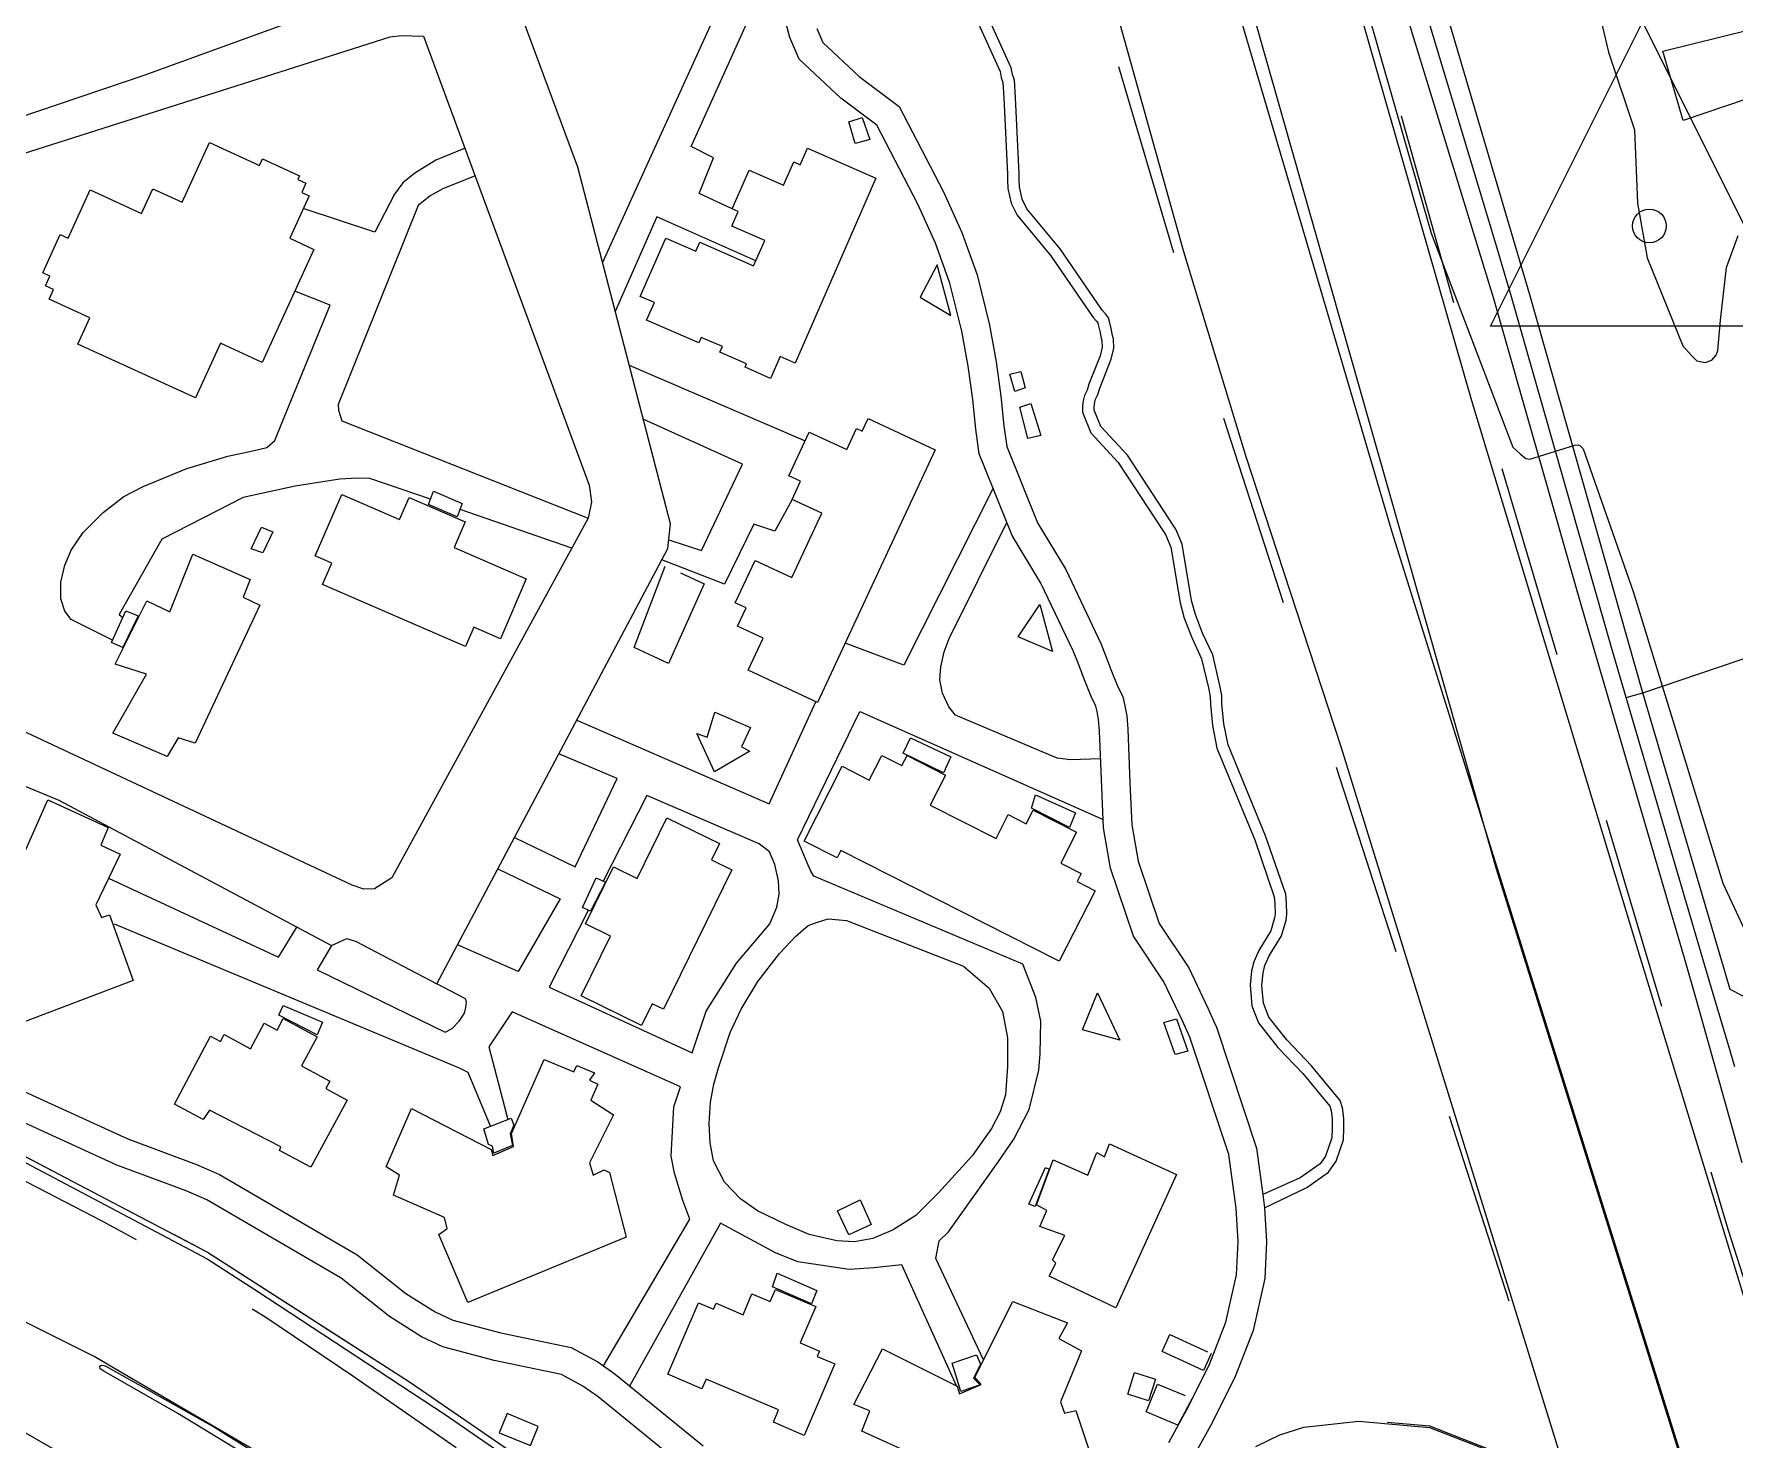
# Model space of a CAD drawing. Header units: millimetres. Extents: x 198785 to 203305, y 542885 to 545889.
# Drawn here: x 201362.6 to 201614.2, y 544954.6 to 545162.7 of the extents above; entities that cross this region are included whole.
import ezdxf

# ---------------------------------------------------------------- set-up
doc = ezdxf.new("R2010")
doc.units = ezdxf.units.MM
for name, pattern in [('FENCE_25K', [54.3, 28.7, -9.2, -16.4]), ('HIDDEN_BULD_25K', [28.8, 18.4, -10.4]), ('HIDDEN_IN_25K', [56.5, 36.5, -20])]:
    doc.linetypes.add(name, pattern=pattern)
for name, color, linetype in [('A0013111', 253, 'Continuous'), ('A0013114', 253, 'Continuous'), ('A0013117', 253, 'Continuous'), ('A0013118', 253, 'Continuous'), ('A0023211', 253, 'Continuous'), ('A0023214', 253, 'Continuous'), ('A0023217', 253, 'Continuous'), ('A0033324', 253, 'Continuous'), ('A0033327', 253, 'Continuous'), ('B0014111', 253, 'Continuous'), ('B0014113', 253, 'Continuous'), ('B0014115', 253, 'Continuous'), ('B0014116', 253, 'Continuous'), ('B0014118', 253, 'Continuous'), ('B0024120', 253, 'Continuous'), ('C0076117', 253, 'Continuous'), ('C0523121', 253, 'Continuous'), ('F0017111', 253, 'Continuous'), ('H0027311', 253, 'Continuous')]:
    doc.layers.add(name, color=color, linetype=linetype)

# ---------------------------------------------------------------- blocks, each defined once
blk = doc.blocks.new('H0027311')
at = {"layer": 'H0027311'}
for p, q in [((-23.81, -14.84), (-1.31, 30.16)), ((-1.31, 30.16), (21.19, -14.84)), ((21.19, -14.84), (-23.81, -14.84))]:
    blk.add_line(p, q, dxfattribs=at)
blk.add_circle((-0.29, 0.01), 2.5, dxfattribs=at)

msp = doc.modelspace()

# ---------------------------------------------------------------- linework, layer by layer
at = {"layer": 'A0013111'}
for points in [[(201466.55, 545481.2), (201490.18, 545404.42), (201491.07, 545401.52), (201496.21, 545383.7), (201498.98, 545374.11), (201500.12, 545370.18), (201508.75, 545340.24), (201512.01, 545328.95), (201513.21, 545324.8), (201519.77, 545302.07), (201541.06, 545227.89), (201575.39, 545108.47), (201599.99, 545027.11), (201627.58, 544936.85)], [(201588.68, 544951.78), (201556.06, 545057.21), (201541.99, 545100.31), (201532.77, 545130.47), (201515.58, 545192.09), (201496.79, 545254.25), (201476.67, 545314.73), (201475.14, 545319.31), (201472.4, 545327.56), (201468.68, 545338.01), (201467.54, 545341.22), (201453.09, 545381.82), (201450.18, 545389.98), (201445.93, 545401.93), (201427.32, 545454.42)], [(201543.44, 544953.67), (201547.01, 544955.4), (201550.57, 544956.52), (201558.68, 544957.4), (201569.17, 544956.48), (201581.48, 544951.66)]]:
    msp.add_lwpolyline(points, dxfattribs=at)
at = {"layer": 'A0013114'}
msp.add_lwpolyline([(201343.82, 545054.18), (201339.73, 545042.42), (201331.58, 545018.94), (201330.2, 545014.98), (201329.6, 545013.24), (201360.34, 544997.1), (201388.26, 544982.43), (201418.18, 544963.21), (201474.04, 544924.87), (201504.26, 544907.79), (201508.05, 544905.64), (201517.92, 544900.07)], dxfattribs=at)
at = {"layer": 'A0013117'}
for points in [[(201628.71, 545073.91), (201644.82, 545078.43), (201656.88, 545081.8), (201659.04, 545080.79), (201666.87, 545050.56), (201671.55, 545032.41), (201670.46, 545028.22), (201640.39, 545019.36), (201638.23, 545018.76), (201624.23, 545015.87), (201613.69, 545021.32), (201600.75, 545065.2), (201583.99, 545124.11), (201565.17, 545188.03), (201548.25, 545239.29), (201547.12, 545244), (201548.16, 545247.54), (201575.13, 545277.49), (201590.58, 545294.12), (201599.36, 545268.71)], [(201559.55, 545185.85), (201578.64, 545123.56), (201591.64, 545077.94), (201606.87, 545025.99), (201608.56, 545019.97), (201615.38, 544995.71)]]:
    msp.add_lwpolyline(points, dxfattribs=at)
at = {"layer": 'A0013118'}
for points in [[(201348.8, 545056.55), (201366.25, 545049.31), (201406.6, 545027.83), (201408.9, 545028.83), (201410.26, 545028.4), (201422.2, 545022.15), (201456.41, 545086.56), (201456.78, 545090.24), (201443.06, 545143), (201433.76, 545168.2), (201430.37, 545177.41), (201419.8, 545206.06), (201397.66, 545263.41), (201395.54, 545269.1), (201395.15, 545271.61), (201392.53, 545278.04), (201366.03, 545343), (201364.72, 545346.39), (201362.47, 545348.19)], [(201381.87, 545265.47), (201307.71, 545235.42), (201312.18, 545230.88), (201325.06, 545205.05), (201331.02, 545191.6), (201338.53, 545150.71), (201340.34, 545143.98), (201341.08, 545143.87), (201378.9, 545156.66), (201413.41, 545169.24), (201414.39, 545169.71), (201416.43, 545172.79), (201411.85, 545185.21), (201382.97, 545264.74), (201381.87, 545265.47)], [(201474.93, 545178.3), (201470.35, 545180.91), (201446.72, 545128.91)], [(201465.92, 545136.83), (201461.05, 545139.1), (201463.14, 545144.42), (201459.87, 545146.06), (201471.54, 545172.03), (201473.87, 545170.46)], [(201530.58, 544954.23), (201533.25, 544959.12), (201536.55, 544965.7), (201539.02, 544972.08), (201540.61, 544979.08), (201540.81, 544983.99), (201540.52, 544988.93), (201539.45, 544996.87), (201533.69, 545014.23), (201532.57, 545016.67), (201529.85, 545022.45), (201525.36, 545029.2), (201521.95, 545039.26), (201520.91, 545045.24), (201520.31, 545059.59), (201520.18, 545061.25), (201519.96, 545062.44), (201519.78, 545063.24), (201519.09, 545064.69), (201518.1, 545067.16), (201517.02, 545069.98), (201516.41, 545071.41), (201511.6, 545081.46), (201507.37, 545088.52), (201502.49, 545100.61), (201501.99, 545104.24), (201501.55, 545108.64), (201500.88, 545113.56), (201499.93, 545118.74), (201498.16, 545125.84), (201496.03, 545131.76), (201493.43, 545137.55), (201487.35, 545149.22), (201482.03, 545153.24), (201475.84, 545159.01), (201474.47, 545162.19), (201473.89, 545164.41)], [(201478.45, 545163.56), (201479.34, 545161.48), (201484.73, 545156.45), (201490.63, 545152), (201497.21, 545139.38), (201499.92, 545133.33), (201502.18, 545127.06), (201504.04, 545119.63), (201505.03, 545114.23), (201505.72, 545109.13), (201506.16, 545104.74), (201506.57, 545101.69), (201511.14, 545090.39), (201515.3, 545083.45), (201520.56, 545072.44), (201522, 545068.69), (201522.93, 545066.37), (201523.76, 545064.64), (201524.07, 545063.29), (201524.34, 545061.8), (201524.5, 545059.85), (201524.82, 545051.89), (201525.09, 545045.69), (201526.03, 545040.3), (201529.16, 545031.06), (201533.51, 545024.52), (201536.37, 545018.44), (201537.25, 545016.55), (201537.61, 545015.74), (201543.56, 544997.81), (201544.48, 544990.98), (201544.72, 544988.97), (201545.01, 544984.02), (201544.79, 544978.52), (201543.04, 544970.85), (201540.38, 544964), (201536.96, 544957.17), (201534.03, 544951.81)], [(201502.13, 545164.76), (201505.58, 545157.16), (201505.76, 545156.29), (201506, 545155.55), (201506.15, 545153.26), (201506.67, 545141.97), (201506.67, 545141.11), (201506.73, 545139.86), (201507.22, 545137.69), (201508.13, 545135.92), (201513.11, 545129.9), (201519.35, 545120.77), (201519.87, 545120.23), (201520.04, 545119.97), (201520.12, 545119.72), (201520.35, 545118.75), (201520.56, 545117.69), (201520.65, 545117.35), (201520.69, 545116.38), (201520.4, 545115.09), (201518.73, 545110.88), (201518.47, 545110.02), (201518.09, 545109.24), (201517.86, 545108.25), (201517.79, 545107.49), (201517.77, 545106.74), (201519.01, 545103.71), (201523.08, 545099.31), (201529.8, 545089.07), (201530.1, 545088.64), (201530.85, 545086.77), (201532.25, 545078.54), (201532.86, 545076.28), (201533.96, 545073.39), (201535.43, 545070.25), (201536.46, 545065.96), (201536.69, 545064.65), (201536.72, 545063.53), (201536.83, 545062.49), (201537.02, 545060.36), (201537.69, 545057.01), (201543.28, 545043.44), (201546.18, 545035.03), (201546.27, 545034), (201546.31, 545032.52), (201546.23, 545031.89), (201545.66, 545029.97), (201543.91, 545027.08), (201543.16, 545025.42), (201542.82, 545024.08), (201542.62, 545021.97), (201542.87, 545018.9), (201543.86, 545016.37), (201546.72, 545012.73), (201550.39, 545008.87), (201554.39, 545004.01), (201554.6, 545003.41), (201554.74, 545002.14), (201554.76, 545000.78), (201554.71, 544999.37), (201553.78, 544996.65), (201552.99, 544995.49), (201550, 544993.41)], [(201544.72, 544988.97), (201550.98, 544992), (201554.23, 544994.25), (201555.33, 544995.88), (201556.42, 544999.05), (201556.48, 545000.76), (201556.46, 545002.24), (201556.3, 545003.79), (201555.91, 545004.87), (201551.68, 545010.01), (201548.03, 545013.86), (201545.37, 545017.23), (201544.57, 545019.3), (201544.35, 545021.96), (201544.53, 545023.79), (201544.79, 545024.85), (201545.44, 545026.28), (201547.24, 545029.26), (201547.93, 545031.54), (201548.03, 545032.45), (201547.99, 545034.08), (201547.88, 545035.4), (201544.89, 545044.05), (201539.35, 545057.51), (201538.72, 545060.6), (201538.44, 545063.64), (201538.41, 545064.82), (201538.14, 545066.31), (201537.06, 545070.82), (201535.55, 545074.06), (201534.5, 545076.81), (201533.94, 545078.9), (201532.52, 545087.24), (201531.62, 545089.46), (201531.22, 545090.04), (201524.44, 545100.37), (201520.48, 545104.65), (201519.5, 545107.05), (201519.51, 545107.39), (201519.57, 545107.97), (201519.73, 545108.67), (201520.08, 545109.39), (201520.36, 545110.32), (201522.05, 545114.58), (201522.42, 545116.21), (201522.37, 545117.61), (201522.24, 545118.08), (201522.03, 545119.12), (201521.78, 545120.16), (201521.62, 545120.71), (201521.21, 545121.32), (201520.69, 545121.86), (201514.48, 545130.94), (201509.57, 545136.87), (201508.85, 545138.28), (201508.44, 545140.09), (201508.39, 545141.15), (201508.39, 545142.01), (201507.87, 545153.35), (201507.71, 545155.89), (201507.42, 545156.74), (201507.23, 545157.7), (201503.76, 545165.33)], [(201341.27, 545138.78), (201415.31, 545162.32), (201416.95, 545162.53), (201420.25, 545162.42), (201444.77, 545095.96), (201445.09, 545093.5), (201444.6, 545091.05), (201415.54, 545037.81), (201413, 545036.22), (201411.41, 545036.14), (201409.65, 545036.75), (201354.41, 545062.59)], [(201426.38, 545145.82), (201422.08, 545144.06), (201418.94, 545142.13), (201417.19, 545140.7), (201415.96, 545139.02), (201413.04, 545133.41), (201402.44, 545136.88)], [(201427.88, 545141.74), (201423.08, 545139.8), (201421.22, 545138.79), (201419.43, 545137.33), (201407.59, 545107.91), (201407.63, 545107.05), (201408.13, 545105.48), (201444.6, 545091.05)], [(201469.41, 545129.15), (201454.78, 545135.65), (201448.6, 545121.67)], [(201374.21, 545073.01), (201368.1, 545076.07), (201367.15, 545077.3), (201366.53, 545079.15), (201366.54, 545081.61), (201367.12, 545084.12), (201368.08, 545086.34), (201369.85, 545088.93), (201372.82, 545091.89), (201375.88, 545094.29), (201378.75, 545095.76), (201385.2, 545098.41), (201391.28, 545100.22), (201394.95, 545101.03), (201397.06, 545101.54), (201398.21, 545102.54), (201399.35, 545105.36), (201406.4, 545122.57), (201401.19, 545124.66)], [(201450.67, 545113.71), (201476.72, 545102.52)], [(201456.54, 545087.85), (201461.4, 545086.27), (201467.48, 545099.04), (201452.75, 545105.71)], [(201421.27, 545093.87), (201412.28, 545096.96), (201410.4, 545096.99), (201407.87, 545096.82), (201401.26, 545095.82), (201393.53, 545094.12), (201381.52, 545087.94), (201375.2, 545076.83), (201375.73, 545076.37)], [(201504.55, 545095.51), (201491.36, 545069.31), (201482.82, 545072.51)], [(201474.82, 545093.85), (201472.26, 545089.12), (201469.12, 545090.17), (201464.77, 545081.32), (201455.53, 545084.9)], [(201442.2, 545086.65), (201425.64, 545092.36)], [(201520.48, 545055.44), (201516, 545055.31), (201514.05, 545055.56), (201499, 545061.92), (201497.99, 545063.12), (201497.07, 545065.16), (201496.69, 545067.14), (201496.84, 545069.07), (201497.29, 545071.26), (201498.03, 545073.24), (201506.59, 545090.45)], [(201442.93, 545061.18), (201471.39, 545048.79), (201478.33, 545063.88)], [(201503.15, 544966.47), (201496.1, 544981.47), (201496.55, 544984.08), (201497.93, 544985.45), (201505.26, 544995.67), (201507.62, 544999.14), (201509.89, 545003.53), (201511.31, 545009.34), (201511.52, 545011.78), (201511.6, 545016.62), (201510.9, 545020.14), (201508.96, 545025.06), (201478.02, 545038.06), (201477.55, 545038.84), (201477.19, 545039.71), (201475.59, 545043.45), (201484.84, 545062.45), (201520.86, 545046.45)], [(201433.7, 545043.79), (201442.71, 545039.44), (201448.91, 545052.55), (201440.28, 545056.19)], [(201444.63, 545033.01), (201438.83, 545021.66), (201460.01, 545011.95), (201462.09, 545018.09), (201466.58, 545025.21), (201471.48, 545031.03), (201472.55, 545033.49), (201472.89, 545035.42), (201472.8, 545037.39), (201472.25, 545039.82), (201471.43, 545041.69), (201469.9, 545042.84), (201453.3, 545050), (201446.85, 545037.36)], [(201373.61, 545037.77), (201398.75, 545026.1), (201401.5, 545030.55)], [(201431.24, 545039.16), (201440.47, 545034.74), (201434.26, 545023.96), (201425.27, 545027.92)], [(201430.13, 545001.06), (201426.83, 545009.04), (201425.55, 545009.66), (201374.5, 545030.95)], [(201484.02, 544983.94), (201481.42, 544984.12), (201477.35, 544985.03), (201473.87, 544986.54), (201469.68, 544988.55), (201467.15, 544990.34), (201464.81, 544992.77), (201463.14, 544995.94), (201462.65, 544998.59), (201462.54, 545001.46), (201462.73, 545004.62), (201463.2, 545007.31), (201463.9, 545009.71), (201465.64, 545014.96), (201467.25, 545018.38), (201469.72, 545022.48), (201472.92, 545026.65), (201475.33, 545029.21), (201477.16, 545030.79), (201478.57, 545031.29), (201480.13, 545031.78), (201482.83, 545031.53), (201500.16, 545024.76), (201503.95, 545021.49), (201505.95, 545018.03), (201506.68, 545014.17), (201506.71, 545009.88), (201506.41, 545005.7), (201505.6, 545003.17), (201504.34, 545000.71), (201501.46, 544996.68), (201496.45, 544991.22), (201493.12, 544987.85), (201489.75, 544985.74), (201486.73, 544984.44), (201484.02, 544983.94)], [(201406.6, 545027.83), (201404.51, 545024.21), (201423.44, 545015.01), (201424.5, 545015.51), (201425.53, 545016.6), (201426.3, 545017.82), (201426.51, 545018.65), (201426.59, 545019.44), (201426.47, 545019.92), (201422.2, 545022.15)], [(201446.88, 544965.58), (201459.68, 544987.33), (201458.63, 544990.07), (201457.4, 544994.11), (201456.89, 544996.62), (201457.3, 545003.93), (201458.3, 545006.88), (201433.35, 545018.02), (201429.89, 545012.8), (201432.71, 545002.08)], [(201339.45, 545016.08), (201376.44, 544999.19), (201386.65, 544995.4), (201390.05, 544993.93), (201410.43, 544982.05), (201417.62, 544976.31), (201421.98, 544973.6), (201424.58, 544972.35), (201431.66, 544970.47), (201442.09, 544968.3), (201446.04, 544966.17), (201448.63, 544964.34), (201461.64, 544953.78)], [(201459.18, 544950.37), (201446.09, 544961), (201443.83, 544962.6), (201440.64, 544964.31), (201430.69, 544966.39), (201423.12, 544968.4), (201419.96, 544969.91), (201415.19, 544972.88), (201408.05, 544978.58), (201388.15, 544990.18), (201385.09, 544991.51), (201374.84, 544995.31), (201337.86, 545012.2)], [(201550, 544993.41), (201544.48, 544990.98)], [(201499.12, 544962.63), (201491.04, 544980.53), (201486.92, 544980.08), (201483.26, 544979.87), (201475.63, 544980.99), (201472.33, 544982.32), (201464.21, 544986.71), (201450.75, 544962.61)]]:
    msp.add_lwpolyline(points, dxfattribs=at)
at = {"layer": 'A0023211'}
msp.add_lwpolyline([(201481.48, 545373.08), (201483.3, 545366.67), (201485.27, 545359.77), (201485.83, 545357.81), (201486.33, 545356.07), (201492.46, 545334.56), (201495.3, 545324.58), (201495.88, 545322.52), (201496.47, 545320.46), (201528.46, 545208.21), (201550.34, 545133.94), (201563.57, 545089.06), (201612, 544934.46), (201616.59, 544919.79)], dxfattribs=at)
at = {"layer": 'A0023214'}
msp.add_lwpolyline([(201531.28, 544862.5), (201522.54, 544867.62), (201501.19, 544881.58), (201494.72, 544885.81), (201482.88, 544893.86), (201461.21, 544908.6), (201415.42, 544940.81), (201414.61, 544941.38), (201394.45, 544953.54), (201375.33, 544964.72), (201371.49, 544966.96), (201361.53, 544971.95), (201349.2, 544978.13), (201322.91, 544991.3), (201313.74, 544995.9)], dxfattribs=at)
at = {"layer": 'A0023217'}
for points in [[(201614.35, 545009.84), (201613.4, 545013.06), (201611.17, 545020.65), (201609.64, 545025.84), (201598.27, 545064.5), (201596.19, 545071.57), (201581.32, 545123.83), (201578.96, 545131.68), (201562.36, 545186.94), (201546.32, 545235.6), (201544.69, 545242.07), (201544.41, 545243.16), (201542.66, 545250.11)], [(201598.27, 545064.5), (201600.75, 545065.21), (201620.65, 545071.99), (201623.46, 545073.85), (201625.53, 545074.73)]]:
    msp.add_lwpolyline(points, dxfattribs=at)
at = {"layer": 'A0033324', "linetype": 'HIDDEN_IN_25K', "flags": 128}
for points in [[(201143.59, 545028.74), (201151.85, 545027.89), (201155.17, 545027.48), (201170.59, 545024.35), (201179.47, 545022.67), (201187.88, 545020.85), (201200.55, 545017.77), (201218.05, 545013.52), (201235.64, 545008.9), (201243.34, 545006.71), (201252.39, 545004.14), (201262.27, 545000.64), (201270.23, 544997.79), (201282.19, 544992.65), (201297.78, 544986.3), (201309.36, 544981.36), (201322.24, 544975.29), (201334.28, 544969.78), (201339.41, 544967.1), (201356.91, 544958.2), (201368.37, 544951.62), (201378.96, 544945.45), (201390.3, 544939.1), (201401.05, 544931.12), (201416.89, 544920.19), (201427.81, 544912.12), (201435.69, 544905.72), (201445.98, 544898.53), (201458.21, 544889.93), (201485.66, 544870.17), (201489.51, 544867.51), (201489.88, 544866.93), (201490.09, 544866.38), (201490.48, 544863.48), (201490.3, 544861.45), (201489.78, 544860.05), (201488, 544857.86), (201473.24, 544840.18), (201472.16, 544839.48), (201471.64, 544839.28), (201470.76, 544839.07), (201469.04, 544838.94), (201485.79, 544858.18), (201485.47, 544864.22), (201448.38, 544892.33), (201411.05, 544919.56), (201391.88, 544932.24), (201362.84, 544947.61), (201339.46, 544961.56), (201326.66, 544967.71), (201317, 544971.9), (201294.58, 544981.63), (201287.04, 544984.9), (201252.67, 544997.81), (201231.03, 545004.62), (201218.88, 545008.06), (201212.42, 545009.77), (201174.79, 545018.84), (201138.94, 545024.44), (201115.89, 545026.87), (201099.83, 545027.92), (201050.55, 545028.2), (201042.01, 545028.14), (201026.18, 545026.76), (200991.99, 545023.29), (200967.41, 545019.95), (200964.09, 545019.17), (200957.01, 545015.15), (200951.31, 545007.62), (200946.59, 544997.58), (200972, 544941.37), (200988.81, 544902.12), (200990.41, 544898.39), (201000.79, 544874.16), (201005.1, 544864.8), (201003.12, 544864.03), (201000.97, 544864.29), (201000.06, 544864.95), (200999.71, 544865.29), (200999.27, 544865.87), (200994, 544877.23), (200971.97, 544929.57), (200944.55, 544994.72), (200943.57, 544996.89), (200943.81, 544998.59), (200944.59, 545000.18), (200949.25, 545009.17), (200956.51, 545019.32), (200964.34, 545023.14), (200968.75, 545024.87), (200974.92, 545025.85), (200985.17, 545027.43), (200997.13, 545029.53), (201011.84, 545030.89), (201025.75, 545031.87), (201039.34, 545032.57), (201051.29, 545032.71), (201063.42, 545033.04), (201075.59, 545032.94), (201084.17, 545032.85), (201090.42, 545032.8), (201101.21, 545032.15), (201119, 545030.98), (201124.21, 545030.56), (201143.59, 545028.74)], [(201520.93, 544894.57), (201520.61, 544894.38), (201519.88, 544894.5), (201516.21, 544895.95), (201515.02, 544896.53), (201506.19, 544900.87), (201500.02, 544904.18), (201492.57, 544908.27), (201483.81, 544913.38), (201472.29, 544920.54), (201456.24, 544931.5), (201431.46, 544949.03), (201409.76, 544964.05), (201396.73, 544972.84), (201388.29, 544978.16), (201381.65, 544982.13), (201372.67, 544987.03), (201358.96, 544994.1), (201339.35, 545004.55), (201334.11, 545007.81), (201333.08, 545009.13), (201332.37, 545010.09), (201331.59, 545012.19), (201388.26, 544982.43), (201402.44, 544973.32), (201406.2, 544970.9), (201418.18, 544963.21), (201474.04, 544924.87), (201504.26, 544907.79), (201508.05, 544905.64), (201517.92, 544900.07), (201520.44, 544897.33), (201521.09, 544895.27), (201520.93, 544894.57)]]:
    msp.add_lwpolyline(points, dxfattribs=at)
at = {"layer": 'A0033327'}
msp.add_lwpolyline([(201331.96, 545011.2), (201388.19, 544981.45), (201395.28, 544976.89), (201397.16, 544975.68), (201423.46, 544958.41), (201474.17, 544923.42), (201501.42, 544907.79), (201503.31, 544906.72), (201520.46, 544897.25)], dxfattribs=at)
at = {"layer": 'B0014111'}
msp.add_lwpolyline([(201468.63, 545060.1), (201467.32, 545057.22), (201468.54, 545056.6), (201463.29, 545053.52), (201460.69, 545059.18), (201462.21, 545058.66), (201463.35, 545062.36), (201468.63, 545060.1)], dxfattribs=at)
at = {"layer": 'B0014113'}
msp.add_lwpolyline([(201619.1, 545154.11), (201606.72, 545149.94), (201603.7, 545160.19), (201616.47, 545163.35), (201619.1, 545154.11)], dxfattribs=at)
at = {"layer": 'B0014115'}
for points in [[(201388.54, 545146.65), (201395.94, 545143.26), (201396.38, 545144.24), (201401.86, 545141.72), (201401.62, 545141.19), (201402.82, 545140.64), (201402.2, 545139.29), (201403.31, 545138.78), (201400.43, 545132.49), (201404.02, 545130.84), (201396.36, 545114.12), (201390.19, 545116.95), (201386.48, 545108.86), (201369.06, 545116.84), (201370.84, 545120.73), (201364.8, 545123.5), (201365.44, 545124.9), (201364.26, 545125.44), (201364.93, 545126.9), (201363.86, 545127.39), (201366.46, 545133.05), (201367.62, 545132.51), (201370.89, 545139.65), (201378.47, 545136.17), (201380.15, 545139.82), (201384.5, 545137.83), (201388.54, 545146.65)], [(201477.08, 545145.82), (201487.2, 545141.4), (201475.24, 545114.03), (201473.03, 545114.99), (201471.62, 545111.76), (201467.83, 545113.42), (201468.04, 545113.9), (201464.12, 545115.62), (201464.49, 545116.46), (201461.35, 545117.83), (201460.99, 545117), (201453.27, 545120.37), (201454.41, 545122.99), (201452.32, 545123.9), (201456.09, 545132.53), (201460.55, 545130.59), (201461.13, 545131.92), (201469.11, 545128.44), (201470.74, 545132.18), (201465.87, 545134.3), (201466.8, 545136.44), (201465.92, 545136.83), (201468.45, 545142.6), (201473.54, 545140.37), (201475.05, 545143.81), (201476.01, 545143.39), (201477.08, 545145.82)], [(201486.04, 545105.8), (201495.99, 545101.17), (201478.57, 545063.77), (201468.29, 545068.56), (201470.5, 545073.3), (201466.74, 545075.06), (201468.01, 545077.78), (201466.39, 545078.53), (201469.31, 545084.81), (201474.75, 545082.27), (201479.2, 545091.81), (201474.82, 545093.85), (201476.06, 545096.52), (201474.3, 545097.34), (201477.32, 545103.82), (201482.88, 545101.23), (201484.33, 545104.34), (201485.18, 545103.94), (201486.04, 545105.8)], [(201408.15, 545094.56), (201416.68, 545090.86), (201418.11, 545094.15), (201426.42, 545090.54), (201424.76, 545086.72), (201435.44, 545082.08), (201431.61, 545073.23), (201427.67, 545074.94), (201426.43, 545072.08), (201405.28, 545081.25), (201406.65, 545084.41), (201404.2, 545085.47), (201408.15, 545094.56)], [(201395.99, 545078.19), (201386.45, 545057.74), (201383.9, 545058.57), (201382.29, 545055.78), (201374.24, 545059.23), (201379.21, 545067.97), (201374.59, 545069.44), (201379.27, 545078.85), (201382.7, 545077.19), (201386.11, 545085.73), (201394.56, 545081.97), (201393.56, 545079.38), (201395.99, 545078.19)], [(201488.06, 545055.96), (201491.06, 545054.44), (201491.82, 545055.93), (201497.52, 545053.05), (201495.25, 545048.58), (201505.01, 545043.64), (201506.8, 545047.18), (201509.47, 545045.83), (201510.5, 545047.85), (201516.91, 545044.6), (201514.57, 545039.98), (201517.6, 545038.45), (201517, 545037.27), (201519.64, 545035.93), (201514.35, 545025.49), (201482.02, 545041.87), (201481.47, 545040.79), (201476.59, 545043.26), (201482.2, 545054.34), (201486.21, 545052.31), (201488.06, 545055.96)], [(201360.31, 545039.67), (201364.64, 545049.37), (201373.55, 545045.27), (201372.49, 545042.67), (201375.31, 545041.33)], [(201465.89, 545039.01), (201455.76, 545018.38), (201454.09, 545019.2), (201452.52, 545015.99), (201443.59, 545020.37), (201447.92, 545029.19), (201444.2, 545031.01), (201448.36, 545039.47), (201451.88, 545037.74), (201456.28, 545046.7), (201464.03, 545042.89), (201462.86, 545040.5), (201465.89, 545039.01)], [(201375.31, 545041.33), (201371.73, 545033.84), (201372.55, 545031.94), (201373.77, 545032.33), (201377.27, 545022.62), (201352.55, 545013.25)], [(201399.47, 545017), (201404.48, 545014.29), (201402.18, 545010.02), (201406.39, 545007.74), (201405.8, 545006.64), (201408.93, 545004.94), (201403.55, 544994.99), (201398.94, 544997.48), (201399.12, 544998.01), (201388.53, 545003.44), (201387.63, 545002.05), (201383.36, 545004.32), (201388.71, 545014.39), (201390.19, 545013.61), (201390.74, 545014.63), (201394.63, 545012.53), (201396.67, 545016.31), (201398.55, 545015.3), (201399.47, 545017)], [(201438.1, 545010.92), (201442.48, 545009.11), (201442.95, 545010.07), (201445.55, 545008.98), (201444.81, 545007.86), (201446.04, 545007.27), (201444.99, 545004.92), (201448.34, 545002.76), (201444.83, 544995.65), (201445.36, 544993.84), (201446.99, 544994.59), (201447.75, 544994.22), (201450.22, 544984.65), (201426.8, 544974.96), (201422.51, 544985.02), (201423.74, 544985.94), (201423.33, 544987.55), (201415.78, 544990.88), (201416.68, 544993.8), (201414.72, 544995.03), (201418.45, 545003.68), (201430.27, 544997.6), (201430.52, 544996.74), (201433.58, 544998.06), (201433.27, 544999.98), (201438.1, 545010.92)], [(201521.78, 544998.47), (201531.72, 544993.92), (201522.7, 544974.18), (201512.84, 544978.89), (201513.82, 544980.79), (201513.35, 544981.3), (201515.19, 544984.9), (201511.47, 544986.22), (201512.51, 544988.57), (201510.96, 544989.41), (201513.47, 544996.07), (201518.58, 544993.82), (201519.9, 544997.17), (201521.05, 544996.55), (201521.78, 544998.47)], [(201472.34, 544976.92), (201478.29, 544974.39), (201476, 544968.99), (201478.84, 544967.78), (201478.5, 544966.98), (201481.11, 544965.88), (201476.6, 544955.29), (201472.03, 544957.24), (201472.81, 544959.08), (201462.08, 544963.64), (201461.46, 544962.2), (201456.42, 544964.35), (201460.92, 544974.94), (201463.16, 544973.99), (201463.54, 544974.87), (201467.54, 544973.16), (201468.86, 544976.26), (201471.57, 544975.1), (201472.34, 544976.92)], [(201517.63, 544967.81), (201514.51, 544960.27), (201515.14, 544958.6), (201516.81, 544959.01), (201520.16, 544948.9), (201495.45, 544939.6), (201491.92, 544949.4), (201493.99, 544950.62), (201493.19, 544952.27), (201485.1, 544955.91), (201486.29, 544958.95), (201483.92, 544959.89), (201488.17, 544968.12), (201499.23, 544962.58), (201499.58, 544961.46), (201502.77, 544962.83), (201501.87, 544963.91), (201507.49, 544975.12), (201515.55, 544971.97), (201514.28, 544969.63), (201517.63, 544967.81)]]:
    msp.add_lwpolyline(points, dxfattribs=at)
at = {"layer": 'B0014116', "linetype": 'HIDDEN_BULD_25K', "flags": 128}
for points in [[(201425.98, 545093.24), (201425.22, 545091.24), (201420.97, 545093.08), (201421.73, 545095.08), (201425.98, 545093.24)], [(201377.98, 545076.62), (201375.73, 545071.92), (201374.06, 545072.68), (201376.17, 545077.34), (201377.98, 545076.62)], [(201498.32, 545055.74), (201497.22, 545053.39), (201491.26, 545056.26), (201492.32, 545058.57), (201498.32, 545055.74)], [(201516.76, 545047.43), (201515.86, 545045.3), (201510.22, 545048.14), (201510.82, 545050.1), (201516.76, 545047.43)], [(201447.18, 545037.21), (201444.97, 545032.91), (201443.75, 545033.42), (201445.8, 545037.84), (201447.18, 545037.21)], [(201405.28, 545016.47), (201404.47, 545014.57), (201398.83, 545017.5), (201399.48, 545018.95), (201405.28, 545016.47)], [(201433.41, 544998.19), (201430.65, 544997.09), (201430.46, 544998.11), (201429.88, 544998.37), (201429.17, 545000.68), (201433.22, 545002.28), (201433.63, 545001.24), (201433.06, 544999.95), (201433.41, 544998.19)], [(201512.85, 544994.72), (201510.76, 544989.16), (201509.83, 544989.53), (201512.31, 544994.97), (201512.85, 544994.72)], [(201486.5, 544986.54), (201483.21, 544984.97), (201481.5, 544988.53), (201484.88, 544990.16), (201486.5, 544986.54)], [(201478.44, 544976.77), (201477.69, 544974.79), (201471.9, 544977.29), (201472.61, 544979.3), (201478.44, 544976.77)], [(201536.85, 544967.42), (201535.7, 544964.91), (201529.57, 544967.73), (201530.72, 544970.24), (201536.85, 544967.42)], [(201502.63, 544962.8), (201499.76, 544961.78), (201498.51, 544965.99), (201502.1, 544967.22), (201502.71, 544965.86), (201501.67, 544963.77), (201502.63, 544962.8)], [(201528.61, 544963.63), (201527.58, 544960.41), (201524.48, 544961.4), (201525.51, 544964.62), (201528.61, 544963.63)], [(201534.03, 544960.78), (201531.92, 544956.84), (201527.22, 544958.79), (201528.91, 544962.9), (201534.03, 544960.78)]]:
    msp.add_lwpolyline(points, dxfattribs=at)
at = {"layer": 'B0014118', "linetype": 'HIDDEN_BULD_25K', "flags": 128}
msp.add_lwpolyline([(201397.93, 545089.05), (201396.47, 545085.93), (201394.71, 545086.55), (201396.24, 545089.71), (201397.93, 545089.05)], dxfattribs=at)
at = {"layer": 'B0024120', "linetype": 'FENCE_25K', "flags": 128}
for points in [[(201708.9, 544893.32), (201705.94, 544909.56), (201700.91, 544928.26), (201697.53, 544934.89), (201690.16, 544942.53), (201683.1, 544947.24), (201677.53, 544949.4), (201670.97, 544950.33), (201663.66, 544950.13), (201656.92, 544948.3), (201650.79, 544945.78), (201644.62, 544941.02), (201640.11, 544936.52), (201636.04, 544930), (201631.99, 544928.19), (201613.4, 544985.62), (201575.42, 545113.46), (201540.42, 545237.99), (201536.77, 545247.16), (201514.25, 545325.06)], [(201475.03, 545313.51), (201486.78, 545280.33), (201537.41, 545109.74), (201588.48, 544951.81), (201588.22, 544949.78), (201588.19, 544949.17), (201587.93, 544948.97), (201587.4, 544948.9), (201586.61, 544949.21), (201581.56, 544951.84), (201569.22, 544956.68), (201558.67, 544957.6), (201550.53, 544956.72), (201546.94, 544955.59), (201543.34, 544953.84), (201538.35, 544950.16), (201530.98, 544942.7), (201527.81, 544939.37), (201526.44, 544940.03), (201520.29, 544928.16), (201518.96, 544923.64), (201517.28, 544916.84), (201517.11, 544913.32), (201517.07, 544909.58), (201518.56, 544901.97), (201518.81, 544900.33)]]:
    msp.add_lwpolyline(points, dxfattribs=at)
at = {"layer": 'C0076117'}
for points in [[(201484.14, 545146.54), (201483.18, 545149.73), (201485.16, 545150.37), (201486.29, 545147.11), (201484.14, 545146.54)], [(201496.28, 545128.57), (201493.76, 545123.78), (201498.3, 545121.08), (201496.28, 545128.57)], [(201507.78, 545109.81), (201507.03, 545112.36), (201508.67, 545112.78), (201509.29, 545110.38), (201507.78, 545109.81)], [(201509.72, 545102.85), (201508.51, 545107.52), (201510.14, 545108.04), (201511.62, 545103.31), (201509.72, 545102.85)], [(201458.3, 545082.98), (201461.8, 545081.36), (201456.48, 545069.54), (201451.4, 545071.92), (201455.99, 545083.98)], [(201513.36, 545071.35), (201508.27, 545073.49), (201511.46, 545078.31), (201513.36, 545071.35)], [(201523.31, 545013.81), (201517.77, 545015.31), (201520.01, 545020.8), (201523.31, 545013.81)], [(201531.52, 545011.7), (201529.81, 545016.42), (201531.68, 545016.98), (201533.38, 545012.16), (201531.52, 545011.7)], [(201432.61, 544958.52), (201431.45, 544955.68), (201436.07, 544953.8), (201437.23, 544956.64), (201432.61, 544958.52)]]:
    msp.add_lwpolyline(points, dxfattribs=at)
at = {"layer": 'C0523121'}
for points in [[(201361.58, 545804.58), (201365.38, 545782.83), (201368.24, 545766.41), (201376.04, 545734.76), (201376.2, 545734.12), (201380.13, 545718.19), (201401.1, 545644.47), (201421.77, 545576.16), (201430.52, 545547.26), (201432.22, 545541.65), (201438.83, 545519.84), (201461.29, 545445.74), (201478.16, 545389.85), (201483.05, 545373.64), (201486.76, 545361.33), (201487.88, 545357.65), (201494.62, 545335.31), (201497.67, 545325.2), (201498.91, 545321.09), (201499.36, 545319.61), (201544.5, 545160.64), (201579.05, 545039.17), (201611.75, 544934.64)], [(201395.72, 544951.33), (201383.89, 544958.56), (201372.9, 544964.79), (201372.39, 544965.17), (201372.32, 544965.53), (201372.51, 544965.7), (201372.92, 544965.67), (201373.22, 544965.55), (201389.45, 544956.41), (201403.9, 544947.37)]]:
    msp.add_lwpolyline(points, dxfattribs=at)
at = {"layer": 'F0017111'}
for points, elevation in [([(201637.17, 545265.87), (201607.13, 545255.65), (201571.83, 545243.92), (201571.34, 545243.43), (201571.17, 545242.29), (201572.96, 545232.92), (201574.72, 545228.32), (201582.95, 545209.78), (201587.18, 545198.39), (201590, 545188.55), (201592.2, 545178.21), (201593.61, 545168.64), (201595.65, 545160.02), (201599.49, 545148.57), (201599.94, 545137.69), (201601.38, 545129.62), (201606.68, 545116.59)], 30), ([(201544.37, 545220.52), (201569.42, 545133.23), (201581.5, 545101.58), (201582.59, 545100.57), (201583.42, 545099.91), (201584, 545099.79), (201590.66, 545101.89), (201591.19, 545101.92), (201591.43, 545101.84), (201591.93, 545101.34), (201599.31, 545080.22), (201612.58, 545037.02), (201615.9, 545029.93)], 20), ([(201606.68, 545116.59), (201607.92, 545115.13), (201608.73, 545114.35), (201609.99, 545114.1), (201610.97, 545114.43), (201611.61, 545115.19), (201611.82, 545115.9), (201612.23, 545120.35), (201613.1, 545128.15), (201614.86, 545132.93)], 30)]:
    msp.add_lwpolyline(points, dxfattribs=dict(at, elevation=elevation))

# ---------------------------------------------------------------- block references
at = {"layer": 'H0027311'}
msp.add_blockref('H0027311', (201602, 545134.31, 34.2), dxfattribs=at)

doc.saveas('drawing.dxf')
